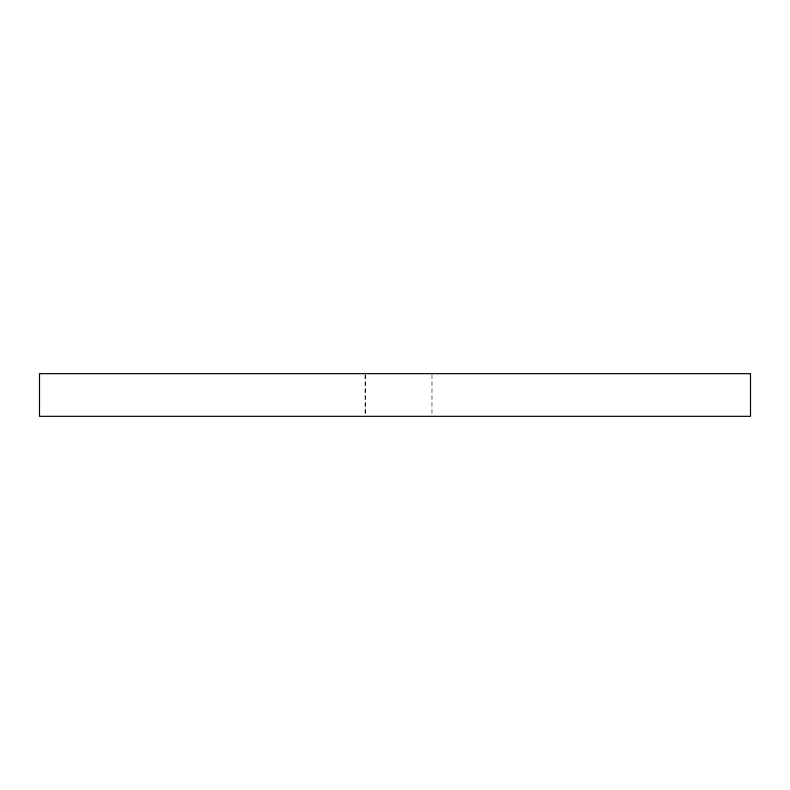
<?xml version="1.0" encoding="UTF-8"?>
<svg xmlns="http://www.w3.org/2000/svg" width="790" height="790" viewBox="0 0 790 790"><rect width="100%" height="100%" fill="white"/><g stroke="black" fill="none" stroke-linecap="round" stroke-linejoin="round"><path stroke-width="0.59" stroke-dasharray="3.95 2.96" d="M431.972 374.885L431.972 415.115M365.474 374.885L365.474 415.115M365.089 374.885L365.089 415.115"/><path stroke-width="1.19" d="M750.5 373.67L39.5 373.67L39.5 416.33L750.5 416.33L750.5 373.67"/></g></svg>
